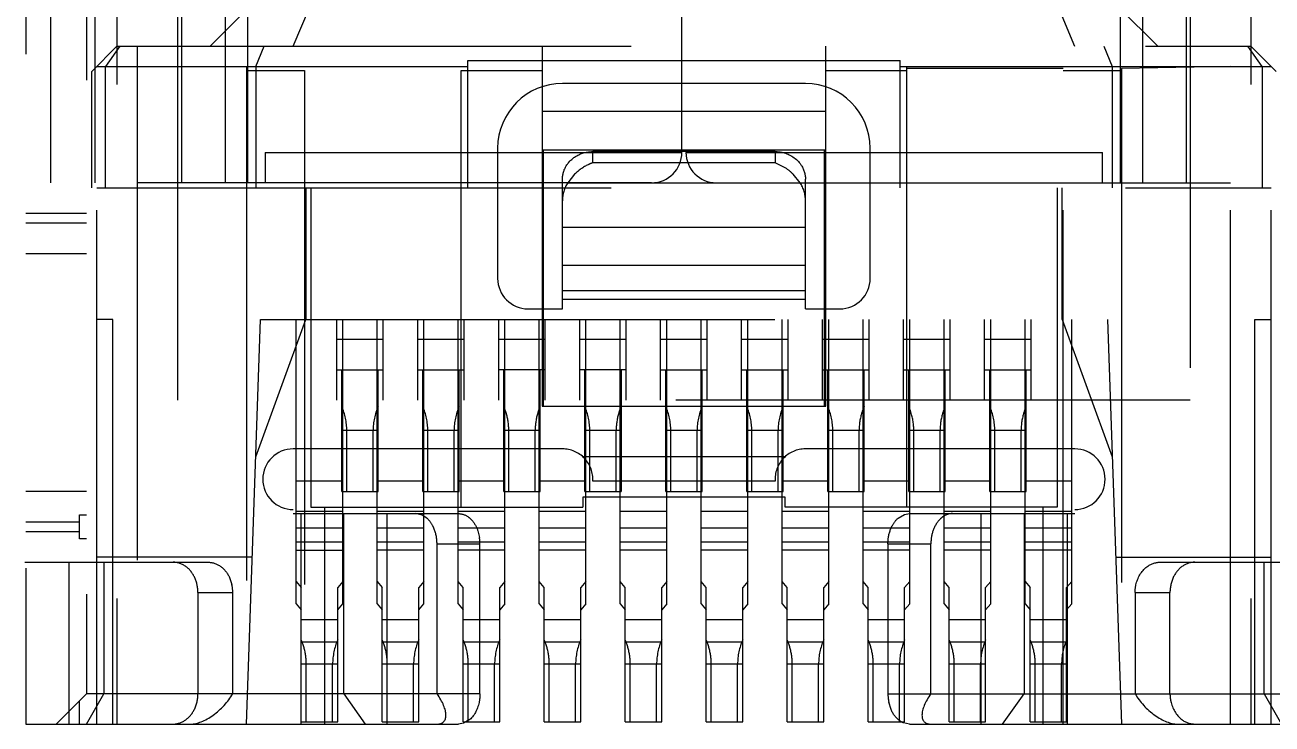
# Model space of a CAD drawing. Header units: inches. Extents: x 0 to 8.3, y 0 to 11.7.
# Drawn here: x 3.6755 to 3.9179, y 4.5516 to 4.6876 of the extents above; entities that cross this region are included whole.
import ezdxf

# ---------------------------------------------------------------- set-up
doc = ezdxf.new("R2010")
doc.units = ezdxf.units.IN
doc.header["$LTSCALE"] = 0.7622047244
doc.header["$MEASUREMENT"] = 0
doc.linetypes.add('HIDDEN', pattern=[0.2, 0.1, -0.1])
doc.layers.add('DEFAULT_2', color=8, linetype='HIDDEN')

msp = doc.modelspace()

# ---------------------------------------------------------------- linework, layer by layer
at = {"layer": 'DEFAULT_2', "color": 8, "linetype": 'HIDDEN'}
for p, q in [((3.6756446131, 4.7819114483), (3.6756446131, 4.5515964921)), ((3.6874556368, 4.7768819834), (3.6874556368, 4.5575020039)), ((3.6933611486, 4.7760059409), (3.6933611486, 4.5515964921)), ((3.9138335895, 4.7760059365), (3.9138335895, 4.5515964921)), ((3.7051721722, 4.6145886181), (3.7051721722, 4.7208878307)), ((3.9020225659, 4.7208878307), (3.9020225659, 4.6145886181)), ((3.6805041706, 4.6569114527), (3.6805041706, 4.7149823144)), ((3.6890754893, 4.7149823144), (3.6890754893, 4.6569114527)), ((3.7058777049, 4.7149823144), (3.7058777049, 4.6569114527)), ((3.7144490236, 4.6569114527), (3.7144490236, 4.7149823144)), ((3.7187346829, 4.7149823144), (3.7187346829, 4.6569114527)), ((3.8884600552, 4.6569114527), (3.8884600552, 4.7149823144)), ((3.8927457145, 4.7149823144), (3.8927457145, 4.6569114527)), ((3.9013170332, 4.6569114527), (3.9013170332, 4.7149823144)), ((3.803203664, 4.6628169645), (3.803203664, 4.7078007739)), ((3.7189516998, 4.6909665708), (3.7114713848, 4.6834862559)), ((3.7276428625, 4.6834862559), (3.7307627234, 4.6909665708)), ((3.8764320147, 4.6909665708), (3.8795518756, 4.6834862559)), ((3.8957233533, 4.6834862559), (3.8882430383, 4.6909665708)), ((3.6933611486, 4.6834862559), (3.6884398887, 4.678564996)), ((3.69393771, 4.6834862559), (3.691153825, 4.679549248)), ((3.6933611486, 4.6834862559), (3.9138335895, 4.6834862559)), ((3.6972981565, 4.6834862559), (3.6972981565, 4.5515964921)), ((3.7203296525, 4.679549248), (3.7219604146, 4.6834862559)), ((3.7760383139, 4.6834862559), (3.7760383139, 4.6134640758)), ((3.8311564242, 4.6134640758), (3.8311564242, 4.6834862559)), ((3.8852343235, 4.6834862559), (3.8868650856, 4.679549248)), ((3.9098965817, 4.5515964921), (3.9098965817, 4.6834862559)), ((3.9160409129, 4.679549248), (3.913257028, 4.6834862559)), ((3.9187548494, 4.678564996), (3.9138335895, 4.6834862559)), ((3.7615553232, 4.6807303504), (3.8456394149, 4.6807303504)), ((3.7615553232, 4.6559272008), (3.7615553232, 4.6807303504)), ((3.8456394149, 4.6559272008), (3.8456394149, 4.6807303504)), ((3.6884398887, 4.6559272008), (3.6884398887, 4.678564996)), ((3.6894241407, 4.679549248), (3.7615553232, 4.679549248)), ((3.6894241407, 4.5515964921), (3.6894241407, 4.679549248)), ((3.6911538251, 4.6559272008), (3.6911538251, 4.679549248)), ((3.7185181135, 4.679549248), (3.7185181135, 4.5515964921)), ((3.7185181135, 4.6787618464), (3.7298370111, 4.6787618464)), ((3.7203296525, 4.679549248), (3.7203296525, 4.6559272008)), ((3.7298370111, 4.6787618464), (3.7298370111, 4.5515964921)), ((3.7602902824, 4.6787618464), (3.7760383139, 4.6787618464)), ((3.7602902824, 4.5937790364), (3.7602902824, 4.6787618464)), ((3.8311564242, 4.6787618464), (3.8469044557, 4.6787618464)), ((3.8456394149, 4.679549248), (3.9177705974, 4.679549248)), ((3.8469044557, 4.5937790364), (3.8469044557, 4.679549248)), ((3.877357727, 4.6791555472), (3.8469044557, 4.6791555472)), ((3.877357727, 4.5515964921), (3.877357727, 4.679549248)), ((3.877357727, 4.6787618464), (3.8886766246, 4.6787618464)), ((3.8868650856, 4.679549248), (3.8868650856, 4.6559272008)), ((3.9098965817, 4.679549248), (3.8886766246, 4.6791555472)), ((3.8886766246, 4.6791555472), (3.8886766246, 4.5515964921)), ((3.916040913, 4.679549248), (3.916040913, 4.6559272008)), ((3.9177705974, 4.5515964921), (3.9177705974, 4.679549248)), ((3.8272194163, 4.6762209673), (3.7799753218, 4.6762209673)), ((3.7760383139, 4.6708218449), (3.8311564242, 4.6708218449)), ((3.7673768966, 4.6636225421), (3.7673768966, 4.6382911494)), ((3.7760383139, 4.6633301889), (3.8311564242, 4.6633301889)), ((3.7763201548, 4.6134640758), (3.7763201548, 4.6633301889)), ((3.8213139045, 4.6629728827), (3.7858808336, 4.6629728827)), ((3.7858808336, 4.6608102211), (3.7858808336, 4.6629728827)), ((3.8213139045, 4.6629728827), (3.8213139045, 4.6608102211)), ((3.8308745833, 4.6633301889), (3.8308745833, 4.6134640758)), ((3.8398178415, 4.6382911494), (3.8398178415, 4.6636225421)), ((3.7221852444, 4.6628169645), (3.803203664, 4.6628169645)), ((3.7221852444, 4.6628169645), (3.7221852444, 4.6569114527)), ((3.8213139045, 4.6608102211), (3.7858808336, 4.6608102211)), ((3.8039910656, 4.6628169645), (3.8850094937, 4.6628169645)), ((3.8231795365, 4.6598929593), (3.8213139045, 4.6608102211)), ((3.8850094937, 4.6569114527), (3.8850094937, 4.6628169645)), ((3.7823405861, 4.6585568581), (3.780993546, 4.6568989474)), ((3.8262011921, 4.6568989474), (3.8248545804, 4.6585571872)), ((3.7972981522, 4.6569114527), (3.6755194806, 4.6569114527)), ((3.6894241407, 4.6559272008), (3.9177705974, 4.6559272008)), ((3.7300592602, 4.6559272008), (3.7300592602, 4.6303270433)), ((3.7310181135, 4.6559272008), (3.7310181135, 4.5937790364)), ((3.7799753218, 4.6323856376), (3.7799753218, 4.6576206713)), ((3.780993546, 4.6568989474), (3.8262011921, 4.6568989474)), ((3.8098965774, 4.6569114527), (3.9316752575, 4.6569114527)), ((3.8272194163, 4.6323856376), (3.8272194163, 4.6576206713)), ((3.8761766246, 4.6559272008), (3.8761766246, 4.5937790364)), ((3.8771354779, 4.6303270433), (3.8771354779, 4.6559272008)), ((3.6756446131, 4.6510059409), (3.6874556368, 4.6510059409)), ((3.6874556368, 4.649037437), (3.6756446131, 4.649037437)), ((3.8272194163, 4.6481779419), (3.7799753218, 4.6481779419)), ((3.6756446131, 4.6431319252), (3.6874556368, 4.6431319252)), ((3.7799753218, 4.6408849311), (3.8272194163, 4.6408849311)), ((3.8272194163, 4.6358933768), (3.7799753218, 4.6358933768)), ((3.8272194163, 4.6342295254), (3.7799753218, 4.6342295254)), ((3.7732824084, 4.6323856376), (3.7799753218, 4.6323856376)), ((3.8272194163, 4.6323856376), (3.8339123297, 4.6323856376)), ((3.692573747, 4.6303366496), (3.6894241407, 4.6303366496)), ((3.692573747, 4.5515964921), (3.692573747, 4.6303366496)), ((3.7185214445, 4.5515964921), (3.7212707759, 4.6303270433)), ((3.7203380875, 4.6036183409), (3.7300592602, 4.6303270433)), ((3.7212707759, 4.6303270433), (3.8859239622, 4.6303270433)), ((3.7282036683, 4.5749874017), (3.7282036683, 4.6303270433)), ((3.736077684, 4.6145886181), (3.736077684, 4.6303270433)), ((3.7372587864, 4.5749874017), (3.7372587864, 4.6303270433)), ((3.7439516998, 4.5749874017), (3.7439516998, 4.6303270433)), ((3.7451328021, 4.6145886181), (3.7451328021, 4.6303270433)), ((3.7518257155, 4.6145886181), (3.7518257155, 4.6303270433)), ((3.7530068179, 4.5749874017), (3.7530068179, 4.6303270433)), ((3.7596997313, 4.5749874017), (3.7596997313, 4.6303270433)), ((3.7608808336, 4.6145886181), (3.7608808336, 4.6303270433)), ((3.767573747, 4.6145886181), (3.767573747, 4.6303270433)), ((3.7687548494, 4.5749874017), (3.7687548494, 4.6303270433)), ((3.7754477628, 4.5749874017), (3.7754477628, 4.6303270433)), ((3.7766288651, 4.6145886181), (3.7766288651, 4.6303270433)), ((3.7833217785, 4.6145886181), (3.7833217785, 4.6303270433)), ((3.7845028809, 4.5749874017), (3.7845028809, 4.6303270433)), ((3.7911957943, 4.5749874017), (3.7911957943, 4.6303270433)), ((3.7923768966, 4.6145886181), (3.7923768966, 4.6303270433)), ((3.79906981, 4.6145886181), (3.79906981, 4.6303270433)), ((3.8002509124, 4.5749874017), (3.8002509124, 4.6303270433)), ((3.8069438257, 4.5749874017), (3.8069438257, 4.6303270433)), ((3.8081249281, 4.6145886181), (3.8081249281, 4.6303270433)), ((3.8148178415, 4.6145886181), (3.8148178415, 4.6303270433)), ((3.8159989439, 4.5749874017), (3.8159989439, 4.6303270433)), ((3.8226918572, 4.5749874017), (3.8226918572, 4.6303270433)), ((3.8238729596, 4.6145886181), (3.8238729596, 4.6303270433)), ((3.830565873, 4.6145886181), (3.830565873, 4.6303270433)), ((3.8317469754, 4.5749874017), (3.8317469754, 4.6303270433)), ((3.8384398887, 4.5749874017), (3.8384398887, 4.6303270433)), ((3.8396209911, 4.6145886181), (3.8396209911, 4.6303270433)), ((3.8463139045, 4.6145886181), (3.8463139045, 4.6303270433)), ((3.8474950068, 4.5749874017), (3.8474950068, 4.6303270433)), ((3.8541879202, 4.5749874017), (3.8541879202, 4.6303270433)), ((3.8553690226, 4.6145886181), (3.8553690226, 4.6303270433)), ((3.862061936, 4.6145886181), (3.862061936, 4.6303270433)), ((3.8632430383, 4.5749874017), (3.8632430383, 4.6303270433)), ((3.8699359517, 4.5749874017), (3.8699359517, 4.6303270433)), ((3.8711170541, 4.6145886181), (3.8711170541, 4.6303270433)), ((3.8771354779, 4.6303270433), (3.8868566506, 4.6036183409)), ((3.8789910698, 4.5749874017), (3.8789910698, 4.6303270433)), ((3.8859239622, 4.6303270433), (3.8886732936, 4.5515964921)), ((3.9146209911, 4.6303366496), (3.9177705974, 4.6303366496)), ((3.9146209911, 4.5515964921), (3.9146209911, 4.6303366496)), ((3.7451328021, 4.6263996387), (3.736077684, 4.6263996387)), ((3.7608808336, 4.6263996387), (3.7518257155, 4.6263996387)), ((3.7766288651, 4.6263996387), (3.767573747, 4.6263996387)), ((3.7923768966, 4.6263996387), (3.7833217785, 4.6263996387)), ((3.8081249281, 4.6263996387), (3.79906981, 4.6263996387)), ((3.8238729596, 4.6263996387), (3.8148178415, 4.6263996387)), ((3.8396209911, 4.6263996387), (3.830565873, 4.6263996387)), ((3.8553690226, 4.6263996387), (3.8463139045, 4.6263996387)), ((3.8711170541, 4.6263996387), (3.862061936, 4.6263996387)), ((3.736077684, 4.6204941299), (3.7451328021, 4.6204941299)), ((3.737061936, 4.5968720826), (3.737061936, 4.6204941299)), ((3.7441485502, 4.5968720826), (3.7441485502, 4.6204941299)), ((3.7518257155, 4.6204941299), (3.7608808336, 4.6204941299)), ((3.7528099675, 4.5968720826), (3.7528099675, 4.6204941299)), ((3.7598965817, 4.5968720826), (3.7598965817, 4.6204941299)), ((3.7766288651, 4.6204941299), (3.767573747, 4.6204941299)), ((3.768557999, 4.5968720826), (3.768557999, 4.6204941299)), ((3.7756446131, 4.5968720826), (3.7756446131, 4.6204941299)), ((3.7923768966, 4.6204941299), (3.7833217785, 4.6204941299)), ((3.7843060305, 4.5968720826), (3.7843060305, 4.6204941299)), ((3.7913926446, 4.6204941299), (3.7913926446, 4.5968720826)), ((3.79906981, 4.6204941299), (3.8081249281, 4.6204941299)), ((3.800054062, 4.5968720826), (3.800054062, 4.6204941299)), ((3.8071406761, 4.5968720826), (3.8071406761, 4.6204941299)), ((3.8148178415, 4.6204941299), (3.8238729596, 4.6204941299)), ((3.8158020935, 4.5968720826), (3.8158020935, 4.6204941299)), ((3.8228887076, 4.5968720826), (3.8228887076, 4.6204941299)), ((3.830565873, 4.6204941299), (3.8396209911, 4.6204941299)), ((3.831550125, 4.5968720826), (3.831550125, 4.6204941299)), ((3.8386367391, 4.5968720826), (3.8386367391, 4.6204941299)), ((3.8463139045, 4.6204941299), (3.8553690226, 4.6204941299)), ((3.8472981565, 4.5968720826), (3.8472981565, 4.6204941299)), ((3.8543847706, 4.5968720826), (3.8543847706, 4.6204941299)), ((3.862061936, 4.6204941299), (3.8711170541, 4.6204941299)), ((3.863046188, 4.5968720826), (3.863046188, 4.6204941299)), ((3.8701328021, 4.5968720826), (3.8701328021, 4.6204941299)), ((3.9020225659, 4.6145886181), (3.7051721722, 4.6145886181)), ((3.7760383139, 4.6134640758), (3.8311564242, 4.6134640758)), ((3.7441485502, 4.6086831063), (3.737061936, 4.6086831063)), ((3.738046188, 4.5968720826), (3.738046188, 4.6086831063)), ((3.7431642982, 4.5968720826), (3.7431642982, 4.6086831063)), ((3.7598965817, 4.6086831063), (3.7528099675, 4.6086831063)), ((3.7537942194, 4.5968720826), (3.7537942194, 4.6086831063)), ((3.7589123297, 4.5968720826), (3.7589123297, 4.6086831063)), ((3.7756446131, 4.6086831063), (3.768557999, 4.6086831063)), ((3.7695422509, 4.5968720826), (3.7695422509, 4.6086831063)), ((3.7746603612, 4.5968720826), (3.7746603612, 4.6086831063)), ((3.7913926446, 4.6086831063), (3.7843060305, 4.6086831063)), ((3.7852902824, 4.5968720826), (3.7852902824, 4.6086831063)), ((3.7904083927, 4.5968720826), (3.7904083927, 4.6086831063)), ((3.8071406761, 4.6086831063), (3.800054062, 4.6086831063)), ((3.8010383139, 4.5968720826), (3.8010383139, 4.6086831063)), ((3.8061564242, 4.5968720826), (3.8061564242, 4.6086831063)), ((3.8228887076, 4.6086831063), (3.8158020935, 4.6086831063)), ((3.8167863454, 4.5968720826), (3.8167863454, 4.6086831063)), ((3.8219044557, 4.5968720826), (3.8219044557, 4.6086831063)), ((3.8386367391, 4.6086831063), (3.831550125, 4.6086831063)), ((3.8325343769, 4.5968720826), (3.8325343769, 4.6086831063)), ((3.8376524872, 4.5968720826), (3.8376524872, 4.6086831063)), ((3.8543847706, 4.6086831063), (3.8472981565, 4.6086831063)), ((3.8482824084, 4.5968720826), (3.8482824084, 4.6086831063)), ((3.8534005187, 4.5968720826), (3.8534005187, 4.6086831063)), ((3.8701328021, 4.6086831063), (3.863046188, 4.6086831063)), ((3.8640304399, 4.5968720826), (3.8640304399, 4.6086831063)), ((3.8691485502, 4.5968720826), (3.8691485502, 4.6086831063)), ((3.7799753218, 4.6051397992), (3.7276131171, 4.6051397992)), ((3.879581621, 4.6051397992), (3.8272194163, 4.6051397992)), ((3.8232044403, 4.603564996), (3.7839902978, 4.603564996)), ((3.7372587864, 4.5988405866), (3.7282036683, 4.5988405866)), ((3.7530068179, 4.5988405866), (3.7439516998, 4.5988405866)), ((3.7687548494, 4.5988405866), (3.7596997313, 4.5988405866)), ((3.7845028809, 4.5988405866), (3.7754477628, 4.5988405866)), ((3.8213139045, 4.5988405866), (3.7858808336, 4.5988405866)), ((3.8317469754, 4.5988405866), (3.8226918572, 4.5988405866)), ((3.8474950068, 4.5988405866), (3.8384398887, 4.5988405866)), ((3.8632430383, 4.5988405866), (3.8541879202, 4.5988405866)), ((3.8789910698, 4.5988405866), (3.8699359517, 4.5988405866)), ((3.6874556368, 4.5968720826), (3.6756446131, 4.5968720826)), ((3.737061936, 4.5968720826), (3.7441485502, 4.5968720826)), ((3.7528099675, 4.5968720826), (3.7598965817, 4.5968720826)), ((3.768557999, 4.5968720826), (3.7756446131, 4.5968720826)), ((3.8232824084, 4.5957475404), (3.7839123297, 4.5957475404)), ((3.7839123297, 4.5957475404), (3.7839123297, 4.5937790364)), ((3.7843060305, 4.5968720826), (3.7913926446, 4.5968720826)), ((3.800054062, 4.5968720826), (3.8071406761, 4.5968720826)), ((3.8158020935, 4.5968720826), (3.8228887076, 4.5968720826)), ((3.8232824084, 4.5937790364), (3.8232824084, 4.5957475404)), ((3.831550125, 4.5968720826), (3.8386367391, 4.5968720826)), ((3.8472981565, 4.5968720826), (3.8543847706, 4.5968720826)), ((3.863046188, 4.5968720826), (3.8701328021, 4.5968720826)), ((3.7372587864, 4.5929350748), (3.7282036683, 4.5929350748)), ((3.7310181135, 4.5937790364), (3.7839123297, 4.5937790364)), ((3.733774019, 4.5515964921), (3.733774019, 4.5937790364)), ((3.7530068179, 4.5929350748), (3.7439516998, 4.5929350748)), ((3.7687548494, 4.5929350748), (3.7596997313, 4.5929350748)), ((3.7845028809, 4.5929350748), (3.7754477628, 4.5929350748)), ((3.8002509124, 4.5929350748), (3.7911957943, 4.5929350748)), ((3.8159989439, 4.5929350748), (3.8069438257, 4.5929350748)), ((3.8317469754, 4.5929350748), (3.8226918572, 4.5929350748)), ((3.8761766246, 4.5937790364), (3.8232824084, 4.5937790364)), ((3.8474950068, 4.5929350748), (3.8384398887, 4.5929350748)), ((3.8632430383, 4.5929350748), (3.8541879202, 4.5929350748)), ((3.8789910698, 4.5929350748), (3.8699359517, 4.5929350748)), ((3.8734207191, 4.5515964921), (3.8734207191, 4.5937790364)), ((3.6756446131, 4.5909665708), (3.686077684, 4.5909665708)), ((3.686077684, 4.5923101919), (3.6874556368, 4.5923101919)), ((3.686077684, 4.5876544459), (3.686077684, 4.5923101919)), ((3.7276131171, 4.592541374), (3.7597630639, 4.592541374)), ((3.7291092305, 4.592541374), (3.7291092305, 4.5515964921)), ((3.7374608854, 4.5575020039), (3.7374608854, 4.592541374)), ((3.7458125403, 4.592541374), (3.7458125403, 4.5515964921)), ((3.7526974125, 4.5922500633), (3.751411409, 4.592541374)), ((3.7535993729, 4.591665327), (3.7526974125, 4.5922500633)), ((3.8452437103, 4.591665327), (3.8464930169, 4.592386584)), ((3.8464930169, 4.592386584), (3.8474316742, 4.592541374)), ((3.8474316742, 4.592541374), (3.879581621, 4.592541374)), ((3.8613821979, 4.5515964921), (3.8613821979, 4.592541374)), ((3.8697338528, 4.592541374), (3.8697338528, 4.5575020039)), ((3.8780855076, 4.592541374), (3.8780855076, 4.5515964921)), ((3.686077684, 4.5889980669), (3.6756446131, 4.5889980669)), ((3.7282036683, 4.589762087), (3.7372587864, 4.589762087)), ((3.7439516998, 4.589762087), (3.7530068179, 4.589762087)), ((3.7596997313, 4.589762087), (3.7687548494, 4.589762087)), ((3.7635302683, 4.5891777762), (3.7638435747, 4.5878745508)), ((3.7754477628, 4.589762087), (3.7845028809, 4.589762087)), ((3.7911957943, 4.589762087), (3.8002509124, 4.589762087)), ((3.8069438257, 4.589762087), (3.8159989439, 4.589762087)), ((3.8226918572, 4.589762087), (3.8317469754, 4.589762087)), ((3.8384398887, 4.589762087), (3.8474950068, 4.589762087)), ((3.8541879202, 4.589762087), (3.8632430383, 4.589762087)), ((3.8699359517, 4.589762087), (3.8789910698, 4.589762087)), ((3.6874556368, 4.5876544459), (3.686077684, 4.5876544459)), ((3.7282036683, 4.587029563), (3.7372587864, 4.587029563)), ((3.7282036683, 4.5854496984), (3.7372587864, 4.5854496984)), ((3.7439516998, 4.587029563), (3.7530068179, 4.587029563)), ((3.7530068179, 4.5854530131), (3.7439516998, 4.5854530131)), ((3.7555872364, 4.5866358622), (3.7639388913, 4.5866358622)), ((3.7555872364, 4.5575020039), (3.7555872364, 4.5866358622)), ((3.7596997313, 4.587029563), (3.7687548494, 4.587029563)), ((3.7687548494, 4.5854530131), (3.7596997313, 4.5854530131)), ((3.7639388913, 4.5575020039), (3.7639388913, 4.5866358622)), ((3.7754477628, 4.587029563), (3.7845028809, 4.587029563)), ((3.7845028809, 4.5854530131), (3.7754477628, 4.5854530131)), ((3.7911957943, 4.587029563), (3.8002509124, 4.587029563)), ((3.8002509124, 4.5854530131), (3.7911957943, 4.5854530131)), ((3.8069438257, 4.587029563), (3.8159989439, 4.587029563)), ((3.8159989439, 4.5854530131), (3.8069438257, 4.5854530131)), ((3.8226918572, 4.587029563), (3.8317469754, 4.587029563)), ((3.8317469754, 4.5854530131), (3.8226918572, 4.5854530131)), ((3.8384398887, 4.587029563), (3.8474950068, 4.587029563)), ((3.8474950068, 4.5854530131), (3.8384398887, 4.5854530131)), ((3.8432558468, 4.5866358622), (3.8516075017, 4.5866358622)), ((3.8432558468, 4.5866358622), (3.8432558468, 4.5575020039)), ((3.8516075017, 4.5575020039), (3.8516075017, 4.5866358622)), ((3.8541879202, 4.587029563), (3.8632430383, 4.587029563)), ((3.8632430383, 4.5854530131), (3.8541879202, 4.5854530131)), ((3.8699359517, 4.587029563), (3.8789910698, 4.587029563)), ((3.8789910698, 4.5854530131), (3.8699359517, 4.5854530131)), ((3.675463534, 4.5830925551), (3.7110355789, 4.5830925551)), ((3.6840387778, 4.5515964921), (3.6840387778, 4.5830925551)), ((3.7196556821, 4.5840768071), (3.6894241407, 4.5840768071)), ((3.6908133026, 4.5830925551), (3.6908133026, 4.5575020039)), ((3.887539056, 4.5840768071), (3.9177705974, 4.5840768071)), ((3.8961591592, 4.5830925551), (3.9317312041, 4.5830925551)), ((3.9163814355, 4.5575020039), (3.9163814355, 4.5830925551)), ((3.7151554753, 4.5802812915), (3.7157004313, 4.5787357309)), ((3.7282036683, 4.5793064197), (3.7291879202, 4.5781437663)), ((3.7291879202, 4.5520077436), (3.7291879202, 4.5781437663)), ((3.7372587864, 4.5793064197), (3.7362745344, 4.5781437663)), ((3.7362745344, 4.5520077436), (3.7362745344, 4.5781437663)), ((3.7439516998, 4.5793064197), (3.7449359517, 4.5781437663)), ((3.7449359517, 4.5520077436), (3.7449359517, 4.5781437663)), ((3.7530068179, 4.5793064197), (3.7520225659, 4.5781437663)), ((3.7520225659, 4.5520077436), (3.7520225659, 4.5781437663)), ((3.7606839832, 4.5781437663), (3.7596997313, 4.5793064197)), ((3.7606839832, 4.5520077436), (3.7606839832, 4.5781437663)), ((3.7687548494, 4.5793064197), (3.7677705974, 4.5781437663)), ((3.7677705974, 4.5520077436), (3.7677705974, 4.5781437663)), ((3.7764320147, 4.5781437663), (3.7754477628, 4.5793064197)), ((3.7764320147, 4.5520077436), (3.7764320147, 4.5781437663)), ((3.7845028809, 4.5793064197), (3.7835186289, 4.5781437663)), ((3.7835186289, 4.5520077436), (3.7835186289, 4.5781437663)), ((3.7921800462, 4.5781437663), (3.7911957943, 4.5793064197)), ((3.7921800462, 4.5520077436), (3.7921800462, 4.5781437663)), ((3.8002509124, 4.5793064197), (3.7992666604, 4.5781437663)), ((3.7992666604, 4.5520077436), (3.7992666604, 4.5781437663)), ((3.8079280777, 4.5781437663), (3.8069438257, 4.5793064197)), ((3.8079280777, 4.5520077436), (3.8079280777, 4.5781437663)), ((3.8159989439, 4.5793064197), (3.8150146919, 4.5781437663)), ((3.8150146919, 4.5520077436), (3.8150146919, 4.5781437663)), ((3.8236761092, 4.5781437663), (3.8226918572, 4.5793064197)), ((3.8236761092, 4.5520077436), (3.8236761092, 4.5781437663)), ((3.8317469754, 4.5793064197), (3.8307627234, 4.5781437663)), ((3.8307627234, 4.5520077436), (3.8307627234, 4.5781437663)), ((3.8394241407, 4.5781437663), (3.8384398887, 4.5793064197)), ((3.8394241407, 4.5520077436), (3.8394241407, 4.5781437663)), ((3.8474950068, 4.5793064197), (3.8465107549, 4.5781437663)), ((3.8465107549, 4.5520077436), (3.8465107549, 4.5781437663)), ((3.8551721722, 4.5781437663), (3.8541879202, 4.5793064197)), ((3.8551721722, 4.5520077436), (3.8551721722, 4.5781437663)), ((3.8632430383, 4.5793064197), (3.8622587864, 4.5781437663)), ((3.8622587864, 4.5520077436), (3.8622587864, 4.5781437663)), ((3.8699359517, 4.5793064197), (3.8709202037, 4.5781437663)), ((3.8709202037, 4.5520077436), (3.8709202037, 4.5781437663)), ((3.8789910698, 4.5793064197), (3.8780068179, 4.5781437663)), ((3.8780068179, 4.5520077436), (3.8780068179, 4.5781437663)), ((3.7090985661, 4.5771870433), (3.7158730909, 4.5771870433)), ((3.7090985661, 4.5771870433), (3.7090985661, 4.5575020039)), ((3.7158730909, 4.5575020039), (3.7158730909, 4.5771870433)), ((3.8913216472, 4.5771870433), (3.898096172, 4.5771870433)), ((3.8913216472, 4.5771870433), (3.8913216472, 4.5575020039)), ((3.898096172, 4.5575020039), (3.898096172, 4.5771870433)), ((3.7282036683, 4.5749874017), (3.7291879202, 4.5738247484)), ((3.7362745344, 4.5738247484), (3.7372587864, 4.5749874017)), ((3.7439516998, 4.5749874017), (3.7449359517, 4.5738247484)), ((3.7520225659, 4.5738247484), (3.7530068179, 4.5749874017)), ((3.7596997313, 4.5749874017), (3.7606839832, 4.5738247484)), ((3.7687548494, 4.5749874017), (3.7677705974, 4.5738247484)), ((3.7754477628, 4.5749874017), (3.7764320147, 4.5738247484)), ((3.7845028809, 4.5749874017), (3.7835186289, 4.5738247484)), ((3.7911957943, 4.5749874017), (3.7921800462, 4.5738247484)), ((3.8002509124, 4.5749874017), (3.7992666604, 4.5738247484)), ((3.8069438257, 4.5749874017), (3.8079280777, 4.5738247484)), ((3.8159989439, 4.5749874017), (3.8150146919, 4.5738247484)), ((3.8226918572, 4.5749874017), (3.8236761092, 4.5738247484)), ((3.8317469754, 4.5749874017), (3.8307627234, 4.5738247484)), ((3.8384398887, 4.5749874017), (3.8394241407, 4.5738247484)), ((3.8474950068, 4.5749874017), (3.8465107549, 4.5738247484)), ((3.8541879202, 4.5749874017), (3.8551721722, 4.5738247484)), ((3.8632430383, 4.5749874017), (3.8622587864, 4.5738247484)), ((3.8699359517, 4.5749874017), (3.8709202037, 4.5738247484)), ((3.8780068179, 4.5738247484), (3.8789910698, 4.5749874017)), ((3.7362745344, 4.5718955114), (3.7291879202, 4.5718955114)), ((3.7520225659, 4.5718955114), (3.7449359517, 4.5718955114)), ((3.7677705974, 4.5718955114), (3.7606839832, 4.5718955114)), ((3.7835186289, 4.5718955114), (3.7764320147, 4.5718955114)), ((3.7992666604, 4.5718955114), (3.7921800462, 4.5718955114)), ((3.8150146919, 4.5718955114), (3.8079280777, 4.5718955114)), ((3.8307627234, 4.5718955114), (3.8236761092, 4.5718955114)), ((3.8465107549, 4.5718955114), (3.8394241407, 4.5718955114)), ((3.8622587864, 4.5718955114), (3.8551721722, 4.5718955114)), ((3.8780068179, 4.5718955114), (3.8709202037, 4.5718955114)), ((3.7291879202, 4.5675764935), (3.7362745344, 4.5675764935)), ((3.7449359517, 4.5675764935), (3.7520225659, 4.5675764935)), ((3.7606839832, 4.5675764935), (3.7677705974, 4.5675764935)), ((3.7764320147, 4.5675764935), (3.7835186289, 4.5675764935)), ((3.7921800462, 4.5675764935), (3.7992666604, 4.5675764935)), ((3.8079280777, 4.5675764935), (3.8150146919, 4.5675764935)), ((3.8236761092, 4.5675764935), (3.8307627234, 4.5675764935)), ((3.8394241407, 4.5675764935), (3.8465107549, 4.5675764935)), ((3.8551721722, 4.5675764935), (3.8622587864, 4.5675764935)), ((3.8709202037, 4.5675764935), (3.8780068179, 4.5675764935)), ((3.7362745344, 4.5632574756), (3.7291879202, 4.5632574756)), ((3.7301721722, 4.5520077436), (3.7301721722, 4.5632574756)), ((3.7352902824, 4.5520077436), (3.7352902824, 4.5632574756)), ((3.7520225659, 4.5632574756), (3.7449359517, 4.5632574756)), ((3.7459202037, 4.5520077436), (3.7459202037, 4.5632574756)), ((3.7510383139, 4.5520077436), (3.7510383139, 4.5632574756)), ((3.7677705974, 4.5632574756), (3.7606839832, 4.5632574756)), ((3.7616682352, 4.5520077436), (3.7616682352, 4.5632574756)), ((3.7667863454, 4.5520077436), (3.7667863454, 4.5632574756)), ((3.7835186289, 4.5632574756), (3.7764320147, 4.5632574756)), ((3.7774162667, 4.5520077436), (3.7774162667, 4.5632574756)), ((3.7825343769, 4.5520077436), (3.7825343769, 4.5632574756)), ((3.7992666604, 4.5632574756), (3.7921800462, 4.5632574756)), ((3.7931642982, 4.5520077436), (3.7931642982, 4.5632574756)), ((3.7982824084, 4.5520077436), (3.7982824084, 4.5632574756)), ((3.8150146919, 4.5632574756), (3.8079280777, 4.5632574756)), ((3.8089123297, 4.5520077436), (3.8089123297, 4.5632574756)), ((3.8140304399, 4.5520077436), (3.8140304399, 4.5632574756)), ((3.8307627234, 4.5632574756), (3.8236761092, 4.5632574756)), ((3.8246603612, 4.5520077436), (3.8246603612, 4.5632574756)), ((3.8297784714, 4.5520077436), (3.8297784714, 4.5632574756)), ((3.8465107549, 4.5632574756), (3.8394241407, 4.5632574756)), ((3.8404083927, 4.5520077436), (3.8404083927, 4.5632574756)), ((3.8455265029, 4.5520077436), (3.8455265029, 4.5632574756)), ((3.8622587864, 4.5632574756), (3.8551721722, 4.5632574756)), ((3.8561564242, 4.5520077436), (3.8561564242, 4.5632574756)), ((3.8612745344, 4.5520077436), (3.8612745344, 4.5632574756)), ((3.8780068179, 4.5632574756), (3.8709202037, 4.5632574756)), ((3.8719044557, 4.5520077436), (3.8719044557, 4.5632574756)), ((3.8770225659, 4.5520077436), (3.8770225659, 4.5632574756)), ((3.6874556368, 4.5575020039), (3.681550125, 4.5515964921)), ((3.6874260402, 4.5515964921), (3.6908133026, 4.5575020039)), ((3.7639388913, 4.5575020039), (3.6874556368, 4.5575020039)), ((3.737460885, 4.5575020039), (3.7416367123, 4.5515964921)), ((3.8432558468, 4.5575020039), (3.9197391013, 4.5575020039)), ((3.8655580254, 4.5515964921), (3.8697338528, 4.5575020039)), ((3.9163814359, 4.5575020039), (3.9197686986, 4.5515964921)), ((3.686077684, 4.5515964921), (3.686077684, 4.5561240512)), ((3.8438753055, 4.5544077557), (3.8434292018, 4.5558323991)), ((3.6756446131, 4.5515964921), (3.7597630639, 4.5515964921)), ((3.7291879202, 4.5520077436), (3.7362745344, 4.5520077436)), ((3.7449359517, 4.5520077436), (3.7520225659, 4.5520077436)), ((3.760734311, 4.5517622172), (3.7597630639, 4.5515964921)), ((3.7606839832, 4.5520077436), (3.7677705974, 4.5520077436)), ((3.7619510278, 4.552472539), (3.760734311, 4.5517622172)), ((3.7764320147, 4.5520077436), (3.7835186289, 4.5520077436)), ((3.7921800462, 4.5520077436), (3.7992666604, 4.5520077436)), ((3.8079280777, 4.5520077436), (3.8150146919, 4.5520077436)), ((3.8236761092, 4.5520077436), (3.8307627234, 4.5520077436)), ((3.8394241407, 4.5520077436), (3.8465107549, 4.5520077436)), ((3.8474316742, 4.5515964921), (3.8462790228, 4.5518287936)), ((3.8474316742, 4.5515964921), (3.931550125, 4.5515964921)), ((3.8551721722, 4.5520077436), (3.8622587864, 4.5520077436)), ((3.8709202037, 4.5520077436), (3.8780068179, 4.5520077436))]:
    msp.add_line(p, q, dxfattribs=at)
for centre, radius, start, end in [((3.7799753218, 4.6636225421), 0.0125984252, 90, 180), ((3.8272194163, 4.6636225421), 0.0125984252, 0, 90), ((3.7972981522, 4.6628169645), 0.0059055118, 270, 360), ((3.8098965774, 4.6628169645), 0.0059055118, 180, 270), ((3.8177268564, 4.6513372274), 0.0101455541, 45.3683278264, 57.4901040675), ((3.7732824084, 4.6382911494), 0.0059055118, 180, 270), ((3.8339123297, 4.6382911494), 0.0059055118, 270, 360), ((3.7276131171, 4.5992342874), 0.0059055118, 90, 270), ((3.7799753218, 4.5992342874), 0.0059055118, 356.2678620101, 90), ((3.8272194163, 4.5992342874), 0.0059055118, 90, 183.7260961465), ((3.879581621, 4.5992342874), 0.0059055118, 270, 90), ((3.7557703886, 4.5866303104), 0.0081685046, 0.0389417786, 8.7614963873), ((3.7087595449, 4.5771779389), 0.0071135518, 0.0733307958, 12.6496785007), ((3.8514392519, 4.5575078847), 0.0081834072, 180.0411741752, 191.8143850834)]:
    msp.add_arc(centre, radius, start, end, dxfattribs=at)
for centre, major_axis, ratio, start_param, end_param in [((3.7858808336, 4.6533845799), (0, 0.0062605999), 0.9432820939, 0.9747840747, 1.5707963268), ((3.8213139045, 4.6533845799), (-0, 0.0062605999), 0.9432820939, 4.7123889804, 5.3084012324), ((3.7262351643, 4.6086831063), (-0, 0.0118110236), 1, 4.7123889803, 5.1235268427), ((3.7549753218, 4.6086831063), (0, 0.0118110236), 1, 1.1596584645, 1.5707963269), ((3.7419831958, 4.6086831063), (0, 0.0118110236), 1, 4.7123889803, 5.1235268427), ((3.7707233533, 4.6086831063), (0, 0.0118110236), 1, 1.1596584645, 1.5707963269), ((3.7577312273, 4.6086831063), (0.0118110236, 0), 1, 0.2758401981, 0.4111378623), ((3.7864713848, 4.6086831063), (0, 0.0118110236), 1, 1.1596584645, 1.2973524071), ((3.7734792588, 4.6086831063), (0.0118110236, -0), 1, 6.2831853071, 6.6943231695), ((3.8022194163, 4.6086831063), (-0, 0.0118110236), 1, 1.1596584645, 1.2973524071), ((3.7892272903, 4.6086831063), (0, 0.0118110236), 1, 4.7123889803, 5.1235268427), ((3.8179674478, 4.6086831063), (0, 0.0118110236), 1, 1.1596584645, 1.5707963269), ((3.8049753218, 4.6086831063), (-0, 0.0118110236), 1, 4.7123889803, 5.1235268427), ((3.8337154793, 4.6086831063), (0, 0.0118110236), 1, 1.1596584645, 1.5707963269), ((3.8207233533, 4.6086831063), (0, 0.0118110236), 1, 4.7123889803, 5.1235268427), ((3.8494635108, 4.6086831063), (0.0118110236, 0), 1, 2.8370106173, 3.1415926537), ((3.8494635108, 4.6086831063), (-0, 0.0118110236), 1, 1.1596584645, 1.2662142905), ((3.8364713848, 4.6086831063), (0.0118110236, 0), 1, 0.3038271525, 0.4111378623), ((3.8364713848, 4.6086831063), (-0, 0.0118110236), 1, -1.5707963269, -1.2669691743), ((3.8652115423, 4.6086831063), (0.0118110236, 0), 1, 2.8370106173, 3.1415926537), ((3.8652115423, 4.6086831063), (-0, 0.0118110236), 1, 1.1596584645, 1.2662142905), ((3.8522194163, 4.6086831063), (-0, 0.0118110236), 1, 4.7123889803, 5.1235268427), ((3.8809595738, 4.6086831063), (0.0118110236, 0), 1, 2.8370106173, 3.1415926537), ((3.8809595738, 4.6086831063), (-0, 0.0118110236), 1, 1.1596584645, 1.2662142905), ((3.7577312273, 4.6086831063), (0, 0.0118110236), 1, -1.5707963269, -1.2949561287), ((3.7864713848, 4.6086831063), (0.0118110236, 0), 1, 2.8681487339, 3.1415926537), ((3.8022194163, 4.6086831063), (0.0118110236, 0), 1, 2.8681487339, 3.1415926537), ((3.7183611486, 4.5632574756), (0.0118110236, -0), 1, 0.2758401981, 0.4111378623), ((3.7183611486, 4.5632574756), (-0, 0.0118110236), 1, -1.5707963257, -1.2949561287), ((3.7471013061, 4.5632574756), (0.0118110236, -0), 1, 9.0136400984, 9.4247779596), ((3.7341091801, 4.5632574756), (0.0118110236, -0), 1, 0.2758401981, 0.4111378623), ((3.7341091801, 4.5632574756), (0, 0.0118110236), 1, -1.5707963257, -1.2949561287), ((3.7628493376, 4.5632574756), (0.0118110236, 0), 1, 9.0136400984, 9.4247779596), ((3.7498572116, 4.5632574756), (0.0118110236, -0), 1, 0.2758401981, 0.4111378623), ((3.7498572116, 4.5632574756), (0, 0.0118110236), 1, -1.5707963257, -1.2949561287), ((3.7785973691, 4.5632574756), (0.0118110236, 0), 1, 9.0136400984, 9.4247779596), ((3.7656052431, 4.5632574756), (0.0118110236, -0), 1, 0.2758401981, 0.4111378623), ((3.7656052431, 4.5632574756), (0, 0.0118110236), 1, -1.5707963257, -1.2949561287), ((3.7943454006, 4.5632574756), (0.0118110236, 0), 1, 9.0136400984, 9.4247779596), ((3.7813532746, 4.5632574756), (0.0118110236, -0), 1, 0.2758401981, 0.4111378623), ((3.7813532746, 4.5632574756), (0, 0.0118110236), 1, -1.5707963257, -1.2949561287), ((3.810093432, 4.5632574756), (0.0118110236, -0), 1, 9.0136400984, 9.4247779596), ((3.7971013061, 4.5632574756), (0.0118110236, -0), 1, 0.2758401981, 0.4111378623), ((3.7971013061, 4.5632574756), (-0, 0.0118110236), 1, -1.5707963257, -1.2949561287), ((3.8258414635, 4.5632574756), (0.0118110236, 0), 1, 9.0136400984, 9.4247779596), ((3.8128493376, 4.5632574756), (0.0118110236, -0), 1, 0.2758401981, 0.4111378623), ((3.8128493376, 4.5632574756), (0, 0.0118110236), 1, -1.5707963257, -1.2949561287), ((3.841589495, 4.5632574756), (0.0118110236, -0), 1, 9.0136400984, 9.4247779596), ((3.8285973691, 4.5632574756), (0.0118110236, -0), 1, 0.2758401981, 0.4111378623), ((3.8285973691, 4.5632574756), (0, 0.0118110236), 1, -1.5707963257, -1.2949561287), ((3.8573375265, 4.5632574756), (0.0118110236, 0), 1, 9.0136400984, 9.4247779596), ((3.8443454006, 4.5632574756), (0.0118110236, -0), 1, 0.2758401981, 0.4111378623), ((3.8443454006, 4.5632574756), (0, 0.0118110236), 1, -1.5707963257, -1.2949561287), ((3.873085558, 4.5632574756), (0.0118110236, -0), 1, 9.0136400984, 9.4247779596), ((3.860093432, 4.5632574756), (0.0118110236, -0), 1, 0.2758401981, 0.4111378623), ((3.860093432, 4.5632574756), (0, 0.0118110236), 1, -1.5707963257, -1.2949561287), ((3.8888335895, 4.5632574756), (0.0118110236, -0), 1, 9.0136400984, 9.4247779596), ((3.7110355789, 4.5575020039), (0.005238253, 0.005238253), 0.5205670506, 3.6215581979, 5.1923545247), ((3.751411409, 4.5575020039), (-0.0054559815, 0.0054559815), 0.4142135624, 2.7488935719, 4.3196898987), ((3.8557833291, 4.5575020039), (0.0054559815, 0.0054559815), 0.4142135624, -4.3196898987, -2.7488935719), ((3.8961591592, 4.5575020039), (-0.005238253, 0.005238253), 0.5205670506, 1.0908307825, 2.6616271093)]:
    msp.add_ellipse(centre, major_axis=major_axis, ratio=ratio, start_param=start_param, end_param=end_param, dxfattribs=at)
for points in [[(3.7827865854, 4.6621789145), (3.7837179707, 4.6626950379), (3.7848160041, 4.6629728827), (3.7858808336, 4.6629728827)], [(3.8263433694, 4.6604250126), (3.8268910778, 4.659613161), (3.8272194163, 4.6586000015), (3.8272194163, 4.6576206713)], [(3.7597630639, 4.592541374), (3.7604867652, 4.592541374), (3.7612314468, 4.5922382025), (3.7618003148, 4.5917908404)], [(3.8557833291, 4.592541374), (3.8552177063, 4.592541374), (3.8546389416, 4.5923603005), (3.8541530104, 4.5920708182)], [(3.7555872364, 4.5866358622), (3.7555872364, 4.5876123885), (3.7554138711, 4.5886081739), (3.7550565291, 4.58951697)], [(3.8432558468, 4.5866358622), (3.8432558468, 4.5876123885), (3.8434292121, 4.5886081739), (3.8437865541, 4.58951697)], [(3.8520599815, 4.5893049574), (3.8517578548, 4.5884546449), (3.8516075017, 4.5875382545), (3.8516075017, 4.5866358622)], [(3.7067957138, 4.5822165081), (3.706079343, 4.5827512225), (3.7051549816, 4.5830925551), (3.704261054, 4.5830925551)], [(3.8936244995, 4.5822165081), (3.8943408702, 4.5827512225), (3.8952652317, 4.5830925551), (3.8961591592, 4.5830925551)], [(3.708483765, 4.5800681511), (3.708106238, 4.5808969531), (3.7075255541, 4.5816717398), (3.7067957138, 4.5822165081)], [(3.7090985661, 4.5771870433), (3.7090985661, 4.5781690346), (3.7088908296, 4.5791745038), (3.708483765, 4.5800681511)], [(3.8988137877, 4.5802812915), (3.8983396337, 4.5793346045), (3.898096172, 4.5782458342), (3.898096172, 4.5771870433)], [(3.7083809504, 4.5544077557), (3.7088551044, 4.5553544426), (3.7090985661, 4.556443213), (3.7090985661, 4.5575020039)], [(3.9003990243, 4.552472539), (3.9011153951, 4.5519378247), (3.9020397565, 4.5515964921), (3.9029336841, 4.5515964921)]]:
    msp.add_open_spline(points, degree=3, dxfattribs=at)
for points, knots in [([(3.8213139045, 4.6629728827), (3.8218117446, 4.6629728827), (3.8237237655, 4.6627590309), (3.8255478512, 4.6616041851), (3.8263433694, 4.6604250126)], [0, 0, 0, 0, 0.2592557497, 1, 1, 1, 1]), ([(3.7799753218, 4.6576206713), (3.7799753218, 4.6585262509), (3.7805260684, 4.6604081812), (3.7819599429, 4.6617208339), (3.7827865854, 4.6621789145)], [0, 0, 0, 0, 0.4893280833, 1, 1, 1, 1]), ([(3.7858808336, 4.6608102211), (3.7855698084, 4.6607028968), (3.7842735655, 4.6601552784), (3.7831055144, 4.6593137991), (3.7823405861, 4.6585568581)], [0, 0, 0, 0, 0.2341522931, 1, 1, 1, 1]), ([(3.7550565291, 4.58951697), (3.75497178, 4.5897325048), (3.7546130847, 4.5905241178), (3.754082104, 4.5912479114), (3.7535993729, 4.591665327)], [0, 0, 0, 0, 0.2662746982, 1, 1, 1, 1]), ([(3.7618003148, 4.5917908404), (3.761992525, 4.5916396849), (3.7627604086, 4.5909124227), (3.7632737457, 4.5899446462), (3.7635302683, 4.5891777762)], [0, 0, 0, 0, 0.232182229, 1, 1, 1, 1]), ([(3.8437865541, 4.58951697), (3.8438713033, 4.5897325048), (3.8442299985, 4.5905241178), (3.8447609792, 4.5912479114), (3.8452437103, 4.591665327)], [0, 0, 0, 0, 0.2662746982, 1, 1, 1, 1]), ([(3.8541530104, 4.5920708182), (3.8539219246, 4.5919331542), (3.8529829642, 4.5912224329), (3.8523615765, 4.5901537733), (3.8520599815, 4.5893049574)], [0, 0, 0, 0, 0.2299420307, 1, 1, 1, 1]), ([(3.7110355789, 4.5830925551), (3.7118610415, 4.5830925551), (3.7136158825, 4.5825040071), (3.7147509311, 4.5810889969), (3.7151554753, 4.5802812915)], [0, 0, 0, 0, 0.4774733168, 1, 1, 1, 1]), ([(3.9029336841, 4.5830925551), (3.9021082214, 4.5830925551), (3.9003533805, 4.5825040071), (3.8992183319, 4.5810889969), (3.8988137877, 4.5802812915)], [0, 0, 0, 0, 0.4774733168, 1, 1, 1, 1]), ([(3.8913216472, 4.5771870433), (3.8913216472, 4.5776842635), (3.8915108387, 4.5795509395), (3.8925173625, 4.5813901176), (3.8936244995, 4.5822165081)], [0, 0, 0, 0, 0.2646523141, 1, 1, 1, 1]), ([(3.7639388913, 4.5575020039), (3.7639388913, 4.5570054895), (3.7637775756, 4.5551912491), (3.7629597526, 4.5533447794), (3.7619510278, 4.552472539)], [0, 0, 0, 0, 0.2713112732, 1, 1, 1, 1]), ([(3.898096172, 4.5575020039), (3.898096172, 4.5570047837), (3.8982853636, 4.5551381077), (3.8992918873, 4.5532989296), (3.9003990243, 4.552472539)], [0, 0, 0, 0, 0.2646523141, 1, 1, 1, 1]), ([(3.704261054, 4.5515964921), (3.7050865167, 4.5515964921), (3.7068413576, 4.5521850401), (3.7079764062, 4.5536000502), (3.7083809504, 4.5544077557)], [0, 0, 0, 0, 0.4774733168, 1, 1, 1, 1]), ([(3.8462790228, 4.5518287936), (3.8460252955, 4.5519318693), (3.8449730289, 4.5525157193), (3.8442400196, 4.5535641896), (3.8438753055, 4.5544077557)], [0, 0, 0, 0, 0.229579841, 1, 1, 1, 1])]:
    msp.add_open_spline(points, degree=3, knots=knots, dxfattribs=at)

doc.saveas('drawing.dxf')
